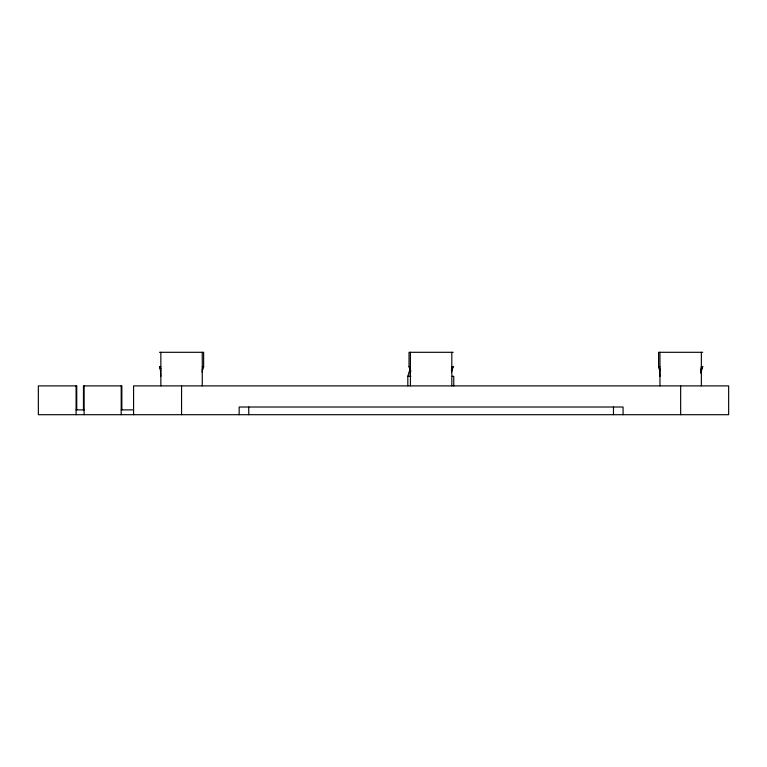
<?xml version="1.0" encoding="UTF-8"?>
<svg xmlns="http://www.w3.org/2000/svg" width="767" height="767" viewBox="0 0 767 767"><rect width="100%" height="100%" fill="white"/><g stroke="black" fill="none" stroke-linecap="round" stroke-linejoin="round"><path stroke-width="1.15" d="M451.466 368.841L451.821 366.703L453.182 366.703L451.542 372.033M700.664 370.969L701.364 366.703L702.735 366.703L700.76 373.098M202.152 369.905L202.881 366.703M451.456 370.969L452.434 366.703M700.76 372.033L701.987 366.703M407.823 385.897L407.823 376.3L410.057 368.841M201.989 372.033L203.638 366.703L203.638 352.302L159.488 352.302M451.897 368.62L453.182 366.703M701.441 368.62L702.735 366.703M453.182 352.302L409.032 352.302L409.032 366.703L410.681 372.033M702.735 352.302L658.585 352.302L658.585 366.703L659.898 370.969M160.802 370.969L159.488 366.703L160.849 366.703M202.267 366.703L203.638 366.703M409.032 366.703L410.403 366.703M658.585 366.703L659.956 366.703M407.823 376.3L410.844 376.3M452.233 376.3L453.757 376.3L453.757 385.897M76.086 409.894L84.111 409.894M121.196 409.894L133.573 409.894M159.488 366.703L160.782 368.62M660.071 369.905L659.332 366.703L659.956 376.3M410.767 370.969L409.789 366.703L410.403 376.3M160.725 368.841L160.236 366.703L160.849 376.3M701.364 352.302L701.364 385.897M680.655 385.897L680.655 414.698M659.956 352.302L659.956 385.897M623.072 414.698L623.072 407.018L239.151 407.018L239.151 414.698M613.475 407.018L613.475 414.698M451.821 352.302L451.821 385.897M410.403 352.302L410.403 385.897M248.748 407.018L248.748 414.698M202.267 352.302L202.267 385.897M181.558 385.897L181.558 414.698M160.849 352.302L160.849 385.897M133.573 414.698L133.573 385.897L728.65 385.897L728.65 414.698L38.35 414.698L38.35 385.897L76.738 385.897L76.738 409.894M121.857 409.894L121.857 385.897L83.459 385.897L83.459 409.894M121.196 385.897L121.196 414.698M84.111 385.897L84.111 414.698M76.086 385.897L76.086 414.698"/></g></svg>
